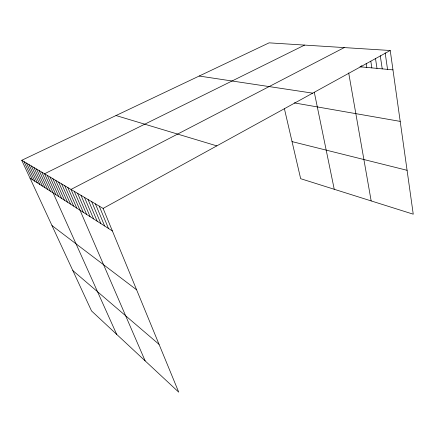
<?xml version="1.0" encoding="UTF-8"?>
<svg xmlns="http://www.w3.org/2000/svg" width="435" height="435" viewBox="0 0 435 435"><rect width="100%" height="100%" fill="white"/><g stroke="black" fill="none" stroke-linecap="round" stroke-linejoin="round"><path stroke-width="0.65" d="M390.238 50.498L269.086 42.847L21.75 160.292L103.111 208.408L390.238 50.498L413.25 214.189L300.661 178.693L284.425 108.821M344.237 47.594L71.014 189.426L145.159 360.892M304.592 45.088L44.555 173.777L116.689 334.368M359.995 66.783L392.963 69.883M199.186 76.038L312.683 93.15M294.283 102.899L400.205 121.392M292.043 141.603L407.078 170.302M116.009 115.536L216.809 145.877M30.02 178.143L112.393 230.963M51.988 225.569L136.623 289.835M72.841 270.581L159.052 344.351M21.75 160.292L91.54 310.949L178.725 392.152L103.111 208.408M24.094 161.679L32.407 179.671M28.917 164.533L37.312 182.82M26.486 163.092L34.833 181.232M31.402 165.996L39.83 184.435M33.93 167.491L42.402 186.082M36.507 169.019L45.017 187.762M41.814 172.157L50.411 191.221M39.134 170.574L47.687 189.475M47.263 175.381L55.936 194.76M50.025 177.012L58.736 196.555M52.842 178.676L61.591 198.387M55.713 180.378L64.505 200.258M58.649 182.113L67.474 202.161M61.645 183.885L70.508 204.107M64.701 185.691L73.602 206.092M67.822 187.539L76.767 208.115M74.271 191.351L83.286 212.296M77.599 193.319L86.652 214.455M81.002 195.331L90.088 216.657M84.482 197.392L93.601 218.914M88.039 199.496L97.195 221.214M91.676 201.644L100.866 223.568M95.401 203.846L104.623 225.977M99.213 206.103L108.462 228.44M314.293 92.263L334.243 189.279M348.691 72.944L371.164 200.921M361.61 65.636L361.828 66.952M366.161 63.439L366.803 67.42M370.805 61.199L371.854 67.898M375.503 58.605L376.998 68.382M380.272 55.729L382.229 68.871M385.149 52.804L387.547 69.372"/></g></svg>
